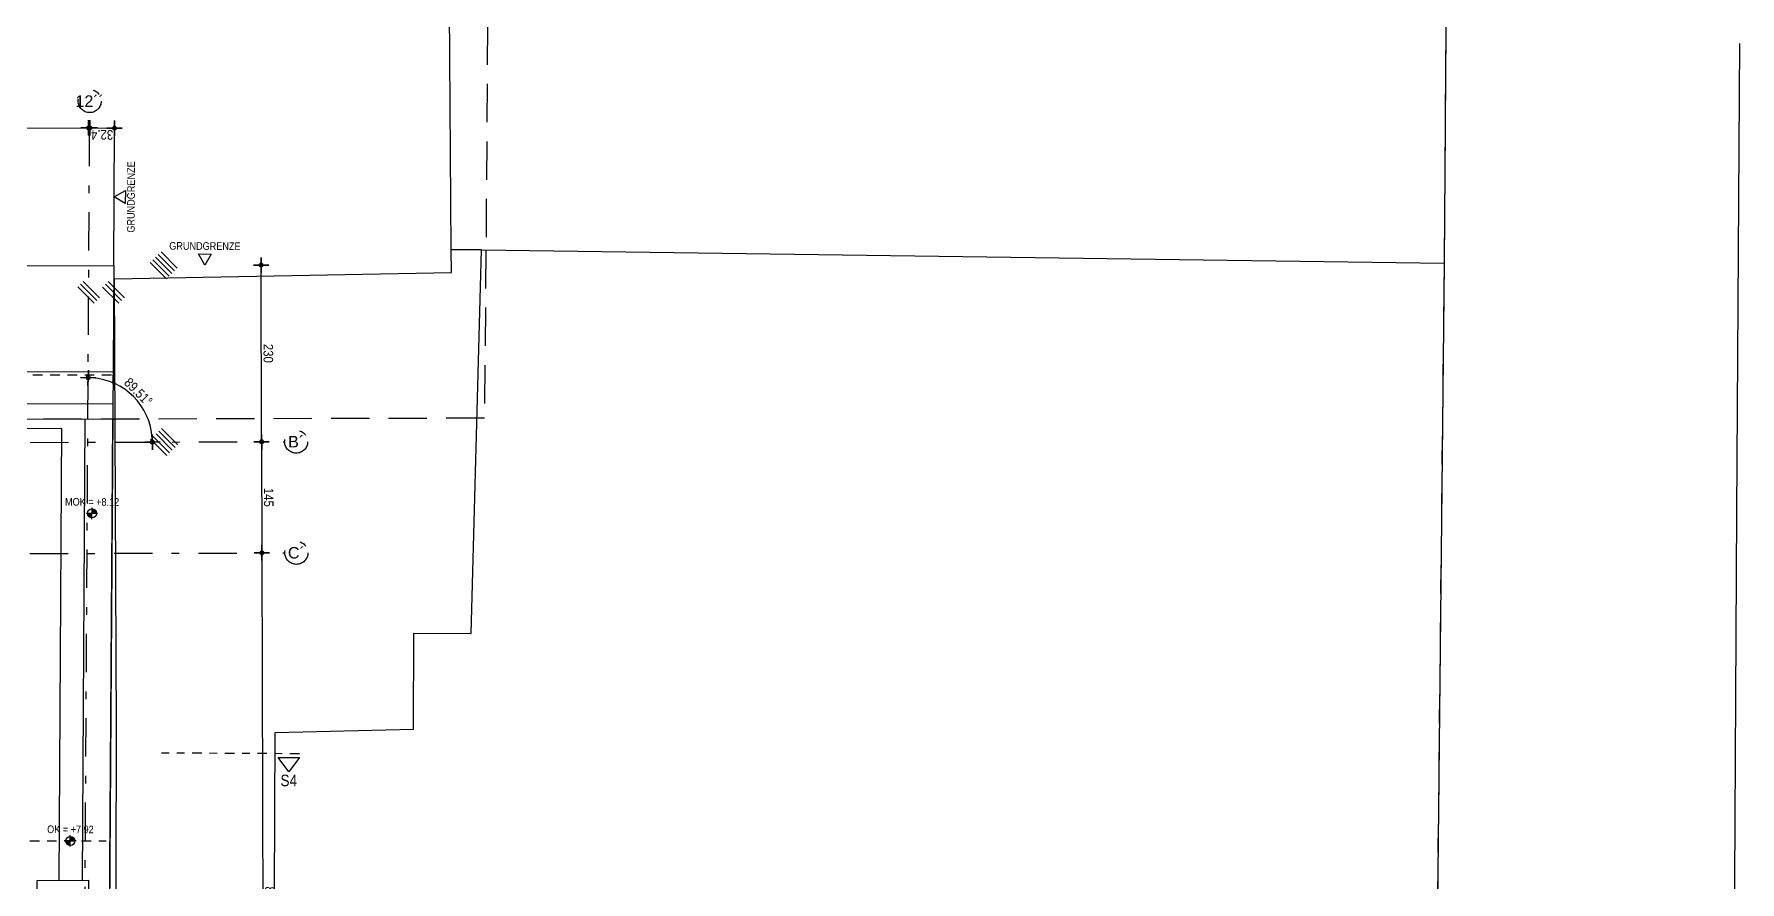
# Model space of a CAD drawing. Header units: millimetres. Extents: x 2447 to 2512, y 1346 to 1458.
# Drawn here: x 2489.05 to 2511.3, y 1412.92 to 1423.98 of the extents above; entities that cross this region are included whole.
import ezdxf
from ezdxf.enums import TextEntityAlignment as Align

# ---------------------------------------------------------------- set-up
doc = ezdxf.new("R2010")
doc.units = ezdxf.units.MM
for name, pattern in [('DASHDOT', [1, 0.5, -0.25, 0, -0.25]), ('HIDDEN2', [0.1875, 0.125, -0.0625]), ('STRICHLINIE', [0.75, 0.5, -0.25]), ('STRICHPUNKT', [1, 0.5, -0.25, 0, -0.25]), ('STRICHPUNKTX2', [2, 1, -0.5, 0, -0.5])]:
    doc.linetypes.add(name, pattern=pattern)
for name, color, linetype in [('01-BFL-G00-L03-M0', 10, 'Continuous'), ('01-HID-G00-L03-ENTWÄSSERUNG', 8, 'HIDDEN2'), ('01-SCH-G00-L03-M0', 8, 'STRICHPUNKTX2'), ('01-SYM-G00-L03-M0', 8, 'Continuous'), ('01-TXT---------M0', 1, 'Continuous'), ('02-ANS-G00-L03-M0', 8, 'Continuous'), ('02-AXO-G00-L03-M0', 8, 'STRICHPUNKT'), ('02-DIM-G00-L03-ACHSEN', 8, 'Continuous'), ('02-HID-G00-L03-M0', 8, 'HIDDEN2'), ('02-TWB-G00-L03-M0', 5, 'Continuous'), ('07-TXT---------M0', 8, 'Continuous'), ('09-SYM-G00-L03-GEHSTEIG', 8, 'Continuous'), ('09-VER-G00-L03-GEBÄUDE', 5, 'Continuous'), ('09-VER-G00-L03-GRUNDSTÜCKSGRENZE', 161, 'Continuous')]:
    doc.layers.add(name, color=color, linetype=linetype)
doc.styles.add('ARIAL', font='arial.ttf', dxfattribs={"width": 0.85})
doc.styles.get("Standard").update_dxf_attribs({"font": 'arial.ttf'})
doc.dimstyles.new('pp chromy&schneider', dxfattribs={"dimscale": 0.005, "dimtxt": 25, "dimasz": 10, "dimexe": 0, "dimexo": 0, "dimgap": 5, "dimtad": 1, "dimdec": 1, "dimlfac": 100, "dimrnd": 0.1, "dimzin": 9, "dimdsep": 46, "dimtxsty": 'ARIAL', "dimblk": 'c&s kote', "dimcen": 0, "dimse1": 1, "dimse2": 1, "dimclrd": 8, "dimclrt": 8, "dimadec": 0, "dimazin": 0, "dimtfac": 0.75, "dimtdec": 1, "dimtix": 1, "dimtmove": 2, "dimatfit": 0, "dimldrblk": 'NONE', "dimfxl": 1, "dimtolj": 1, "dimlwd": -1, "dimarcsym": 0})

# ---------------------------------------------------------------- blocks, each defined once
blk = doc.blocks.new('schnittführung')
at = {"color": 4, "linetype": 'DASHDOT', "ltscale": 0.25}
blk.add_line((0.237, -0.138), (0.237, 1.662), dxfattribs=at)
blk.add_line((0.237, -0.138), (0.237, 1.662), dxfattribs=at)
blk.add_line((0.237, -0.138), (0.237, 1.662), dxfattribs=at)
at = {"color": 4}
blk.add_lwpolyline([(0.187, 0.138), (0.187, -0.138), (0, 0)], close=True, dxfattribs=at)
at = {"layer": '07-TXT---------M0', "color": 9, "style": 'ARIAL', "text_generation_flag": 6, "width": 0.85}
blk.add_attdef('SCHNITT', text='', height=0.15, rotation=270, dxfattribs=at).set_placement((-0.037, 0), align=Align.CENTER)
blk = doc.blocks.new('01-HK1')
for p, q in [((-0.001, -0.074), (-0.001, 0.074)), ((0.074, 0), (-0.075, 0))]:
    blk.add_line(p, q)
blk.add_circle((-0.001, 0), 0.0586)
for points in [[(-0.001, 0.059), (0.041, 0.041), (-0.001, 0)], [(-0.001, 0), (0.058, 0), (0.041, 0.041)], [(-0.059, 0), (-0.042, -0.041), (-0.001, 0)], [(-0.042, -0.041), (-0.001, -0.059), (-0.001, 0)]]:
    blk.add_solid(points)
at = {"layer": '01-TXT---------M0', "color": 8, "style": 'ARIAL', "width": 0.85}
blk.add_attdef('HEIGHT', text='', height=0.1, dxfattribs=at).set_placement((0, 0.2), align=Align.TOP_CENTER)
blk = doc.blocks.new('c&s kote')
at = {"color": 8}
for p, q in [((0, -2), (0, 2)), ((0, 2), (0, -2)), ((-2, 0), (2, 0)), ((2, 0), (-2, 0))]:
    blk.add_line(p, q, dxfattribs=at)
blk.add_circle((0, 0), 0.5, dxfattribs=at)
blk = doc.blocks.new('*D2799')
at = {"layer": '02-DIM-G00-L03-ACHSEN', "color": 8, "transparency": 16777216}
for p, q in [((2489.728, 1422.756), (2489.678, 1422.757)), ((2489.778, 1422.756), (2490.102, 1422.754)), ((2490.152, 1422.754), (2490.202, 1422.753))]:
    blk.add_line(p, q, dxfattribs=at)
at = {"layer": '02-DIM-G00-L03-ACHSEN', "color": 0, "lineweight": -2, "transparency": 16777216}
blk.add_line((2490.091, 1420.959), (2490.102, 1422.754), dxfattribs=at)
at = {"layer": 'Defpoints', "color": 0, "transparency": 16777216}
for p in [(2490.102, 1422.754), (2489.767, 1420.961), (2490.091, 1420.959)]:
    blk.add_point(p, dxfattribs=at)
at = {"layer": '02-DIM-G00-L03-ACHSEN', "color": 8, "transparency": 16777216, "xscale": 0.05, "yscale": 0.05, "zscale": 0.05}
for p, rotation in [((2489.778, 1422.756), 359.629154930543), ((2490.102, 1422.754), 179.629154930543)]:
    blk.add_blockref('c&s kote', p, dxfattribs=dict(at, rotation=rotation))
at = {"layer": '02-DIM-G00-L03-ACHSEN', "color": 8, "transparency": 16777216, "insert": (2489.94, 1422.666), "char_height": 0.125, "attachment_point": 5, "rotation": 179.6292, "style": 'ARIAL'}
blk.add_mtext('\\A1;32.4', dxfattribs=at)
blk = doc.blocks.new('_None')
blk = doc.blocks.new('*D2800')
at = {"layer": '02-DIM-G00-L03-ACHSEN', "color": 8, "transparency": 16777216}
blk.add_line((2485.902, 1422.746), (2489.712, 1422.756), dxfattribs=at)
at = {"layer": 'Defpoints', "color": 0, "transparency": 16777216}
for p in [(2485.851, 1422.946), (2489.762, 1422.756), (2489.767, 1420.961)]:
    blk.add_point(p, dxfattribs=at)
at = {"layer": '02-DIM-G00-L03-ACHSEN', "color": 8, "transparency": 16777216, "xscale": 0.05, "yscale": 0.05, "zscale": 0.05}
for p, rotation in [((2485.852, 1422.746), 180.1423037025548), ((2489.762, 1422.756), 0.1423037025548746)]:
    blk.add_blockref('c&s kote', p, dxfattribs=dict(at, rotation=rotation))
at = {"layer": '02-DIM-G00-L03-ACHSEN', "color": 8, "transparency": 16777216, "insert": (2487.807, 1422.662), "char_height": 0.125, "attachment_point": 5, "rotation": 180.1423, "style": 'ARIAL'}
blk.add_mtext('\\A1;BEI GG 391', dxfattribs=at)
blk = doc.blocks.new('*D2802')
at = {"layer": '02-DIM-G00-L03-ACHSEN', "color": 8, "transparency": 16777216}
blk.add_arc((2489.753, 1418.656), 0.842, 3.5436, 86.2542, dxfattribs=at)
at = {"layer": 'Defpoints', "color": 0, "transparency": 16777216}
for p in [(2489.779, 1422.956), (2490.482, 1419.077), (2467.003, 1418.6), (2492.321, 1418.662), (2489.675, 1405.756)]:
    blk.add_point(p, dxfattribs=at)
at = {"layer": '02-DIM-G00-L03-ACHSEN', "color": 8, "transparency": 16777216, "xscale": 0.05, "yscale": 0.05, "zscale": 0.05}
for p, rotation in [((2489.758, 1419.498), 177.9548334428418), ((2490.595, 1418.658), 271.8429358784096)]:
    blk.add_blockref('c&s kote', p, dxfattribs=dict(at, rotation=rotation))
at = {"layer": '02-DIM-G00-L03-ACHSEN', "color": 8, "transparency": 16777216, "insert": (2490.412, 1419.313), "char_height": 0.125, "attachment_point": 5, "rotation": 314.8989, "style": 'ARIAL'}
blk.add_mtext('\\A1;89.51°', dxfattribs=at)
blk = doc.blocks.new('*D2803')
at = {"layer": '02-DIM-G00-L03-ACHSEN', "color": 8, "transparency": 16777216}
blk.add_arc((2485.865, 1417.196), 0.501, 5.8632, 84.4214, dxfattribs=at)
at = {"layer": 'Defpoints', "color": 0, "transparency": 16777216}
for p in [(2485.851, 1422.946), (2486.299, 1417.448), (2466.996, 1417.149), (2492.325, 1417.212), (2485.894, 1405.746)]:
    blk.add_point(p, dxfattribs=at)
at = {"layer": '02-DIM-G00-L03-ACHSEN', "color": 8, "transparency": 16777216, "xscale": 0.05, "yscale": 0.05, "zscale": 0.05}
for p, rotation in [((2485.864, 1417.697), 177.2818413735068), ((2486.366, 1417.198), 273.0027660312948)]:
    blk.add_blockref('c&s kote', p, dxfattribs=dict(at, rotation=rotation))
at = {"layer": '02-DIM-G00-L03-ACHSEN', "color": 8, "transparency": 16777216, "insert": (2486.281, 1417.614), "char_height": 0.125, "attachment_point": 5, "rotation": 315.1423, "style": 'ARIAL'}
blk.add_mtext('\\A1;90.00°', dxfattribs=at)
blk = doc.blocks.new('01-HK3')
blk.add_lwpolyline([(0, 0), (0.042, 0.073), (-0.042, 0.073)], close=True)
at = {"color": 0, "style": 'ARIAL', "width": 0.85}
blk.add_attdef('HEIGHT', text='', height=0.05, dxfattribs=at).set_placement((0, 0.35), align=Align.TOP_CENTER)
blk = doc.blocks.new('*D2805')
at = {"layer": '02-DIM-G00-L03-ACHSEN', "color": 8, "transparency": 16777216}
blk.add_line((2492.021, 1418.712), (2492.015, 1420.917), dxfattribs=at)
at = {"layer": 'Defpoints', "color": 0, "transparency": 16777216}
for p in [(2492.015, 1420.967), (2492.315, 1420.968), (2492.321, 1418.662)]:
    blk.add_point(p, dxfattribs=at)
at = {"layer": '02-DIM-G00-L03-ACHSEN', "color": 8, "transparency": 16777216, "xscale": 0.05, "yscale": 0.05, "zscale": 0.05}
for p, rotation in [((2492.015, 1420.967), 90.14228310095237), ((2492.021, 1418.662), 270.1422831009523)]:
    blk.add_blockref('c&s kote', p, dxfattribs=dict(at, rotation=rotation))
at = {"layer": '02-DIM-G00-L03-ACHSEN', "color": 8, "transparency": 16777216, "insert": (2492.107, 1419.815), "char_height": 0.125, "attachment_point": 5, "rotation": 270.1423, "style": 'ARIAL'}
blk.add_mtext('\\A1;230', dxfattribs=at)
blk = doc.blocks.new('*D2806')
at = {"layer": '02-DIM-G00-L03-ACHSEN', "color": 8, "transparency": 16777216}
blk.add_line((2492.021, 1418.612), (2492.024, 1417.262), dxfattribs=at)
at = {"layer": 'Defpoints', "color": 0, "transparency": 16777216}
for p in [(2492.321, 1418.662), (2492.025, 1417.212), (2492.325, 1417.212)]:
    blk.add_point(p, dxfattribs=at)
at = {"layer": '02-DIM-G00-L03-ACHSEN', "color": 8, "transparency": 16777216, "xscale": 0.05, "yscale": 0.05, "zscale": 0.05}
for p, rotation in [((2492.021, 1418.662), 90.142283098532), ((2492.025, 1417.212), 270.142283098532)]:
    blk.add_blockref('c&s kote', p, dxfattribs=dict(at, rotation=rotation))
at = {"layer": '02-DIM-G00-L03-ACHSEN', "color": 8, "transparency": 16777216, "insert": (2492.112, 1417.937), "char_height": 0.125, "attachment_point": 5, "rotation": 270.1423, "style": 'ARIAL'}
blk.add_mtext('\\A1;145', dxfattribs=at)
blk = doc.blocks.new('*D2807')
at = {"layer": '02-DIM-G00-L03-ACHSEN', "color": 8, "transparency": 16777216}
blk.add_line((2492.025, 1417.162), (2492.047, 1408.312), dxfattribs=at)
at = {"layer": 'Defpoints', "color": 0, "transparency": 16777216}
for p in [(2492.325, 1417.212), (2492.047, 1408.262), (2492.347, 1408.262)]:
    blk.add_point(p, dxfattribs=at)
at = {"layer": '02-DIM-G00-L03-ACHSEN', "color": 8, "transparency": 16777216, "xscale": 0.05, "yscale": 0.05, "zscale": 0.05}
for p, rotation in [((2492.025, 1417.212), 90.142283098532), ((2492.047, 1408.262), 270.142283098532)]:
    blk.add_blockref('c&s kote', p, dxfattribs=dict(at, rotation=rotation))
at = {"layer": '02-DIM-G00-L03-ACHSEN', "color": 8, "transparency": 16777216, "insert": (2492.125, 1412.737), "char_height": 0.125, "attachment_point": 5, "rotation": 270.1423, "style": 'ARIAL'}
blk.add_mtext('\\A1;895', dxfattribs=at)

msp = doc.modelspace()

# ---------------------------------------------------------------- linework, layer by layer
at = {"layer": '01-BFL-G00-L03-M0', "linetype": 'HIDDEN2', "ltscale": 3}
msp.add_lwpolyline([(2507.556, 1436.1398), (2507.446, 1420.99), (2507.259, 1403), (2507.2557, 1372.4862), (2507.2631, 1366.4211)], dxfattribs=at)
at = {"layer": '01-BFL-G00-L03-M0', "linetype": 'STRICHLINIE'}
msp.add_lwpolyline([(2495.0443, 1434.579), (2494.9471, 1421.1628), (2494.9269, 1418.9689), (2467.724, 1418.9013), (2467.7343, 1420.901), (2467.7524, 1434.8356)], dxfattribs=at)
at = {"layer": '01-HID-G00-L03-ENTWÄSSERUNG'}
msp.add_lwpolyline([(2464.6966, 1413.4052), (2489.9914, 1413.4565)], dxfattribs=at)
at = {"layer": '02-ANS-G00-L03-M0'}
for points in [[(2464.6684, 1407.8937), (2471.0684, 1407.9096), (2471.0721, 1406.4096), (2479.5021, 1406.4305), (2479.4984, 1407.9305), (2490.0065, 1407.9566), (2490.0777, 1418.9568), (2467.3046, 1418.9003), (2467.3149, 1420.9022), (2464.7347, 1420.8824)], [(2467.3145, 1420.9422), (2467.9351, 1420.9475), (2467.9278, 1419.5218), (2490.0817, 1419.5768)], [(2490.0789, 1419.1568), (2467.5057, 1419.1008), (2467.5149, 1420.9037)], [(2489.3783, 1412.94), (2489.4138, 1418.8351), (2467.2019, 1418.7783)], [(2489.7145, 1418.9559), (2489.6783, 1412.9408)]]:
    msp.add_lwpolyline(points, dxfattribs=at)
msp.add_lwpolyline([(2489.0939, 1412.9393), (2489.761, 1412.941), (2489.7636, 1411.871), (2489.0966, 1411.8693)], close=True, dxfattribs=at)
at = {"layer": '02-AXO-G00-L03-M0'}
msp.add_line((2489.6751, 1405.7558), (2489.7785, 1422.9561), dxfattribs=at)
for points in [[(2490.8142, 1420.8225), (2490.6021, 1421.0346)], [(2490.8496, 1420.8578), (2490.6374, 1421.0699)], [(2490.8849, 1420.8932), (2490.6728, 1421.1053)], [(2490.9203, 1420.9285), (2490.7081, 1421.1406)], [(2490.7789, 1420.7871), (2490.5667, 1420.9992)], [(2489.8352, 1420.4704), (2489.623, 1420.6826)], [(2489.8705, 1420.5058), (2489.6584, 1420.7179)], [(2489.9059, 1420.5411), (2489.6937, 1420.7533)], [(2490.1591, 1420.4683), (2489.9469, 1420.6805)], [(2490.1944, 1420.5037), (2489.9823, 1420.7158)], [(2490.2298, 1420.539), (2490.0176, 1420.7512)], [(2490.8907, 1418.5878), (2490.6785, 1418.7999)], [(2490.926, 1418.6231), (2490.7139, 1418.8353)], [(2467.0031, 1418.5995), (2492.321, 1418.6624), (2492.321, 1418.6624)], [(2490.7846, 1418.4817), (2490.5725, 1418.6938)], [(2490.8199, 1418.5171), (2490.6078, 1418.7292)], [(2490.8553, 1418.5524), (2490.6432, 1418.7646)], [(2466.9957, 1417.1495), (2492.3246, 1417.2124), (2492.3246, 1417.2124)]]:
    msp.add_lwpolyline(points, dxfattribs=at)
for centre in [(2489.7782, 1423.1061), (2492.471, 1418.6628), (2492.4746, 1417.2128)]:
    msp.add_circle(centre, 0.15, dxfattribs=at)
at = {"layer": '02-HID-G00-L03-M0'}
msp.add_lwpolyline([(2467.3149, 1420.9022), (2467.8949, 1420.9071), (2467.8876, 1419.4817), (2490.0814, 1419.5368), (2490.0027, 1407.3766), (2480.0798, 1407.352), (2480.0836, 1405.852), (2470.4936, 1405.8281), (2470.4899, 1407.3281), (2464.6699, 1407.3137)], dxfattribs=at)
at = {"layer": '02-TWB-G00-L03-M0'}
for points in [[(2494.8887, 1421.1636), (2494.4926, 1421.1691), (2494.4684, 1424.932), (2493.2534, 1424.9502), (2493.2636, 1426.0509), (2491.8016, 1426.0728), (2490.6974, 1427.1356), (2490.6937, 1428.6727), (2491.7851, 1429.6516), (2491.7851, 1429.6516), (2493.1482, 1429.6407), (2493.1582, 1430.8361), (2494.7331, 1430.8208), (2494.7862, 1436.2722), (2507.556, 1436.1398), (2507.446, 1420.99)], [(2494.8887, 1421.1636), (2507.446, 1420.99)], [(2507.446, 1420.99), (2507.259, 1403), (2507.1905, 1402.9995), (2507.1915, 1402.8559), (2494.7037, 1402.8097)]]:
    msp.add_lwpolyline(points, dxfattribs=at)
at = {"layer": '02-TWB-G00-L03-M0', "color": 8}
msp.add_lwpolyline([(2494.7037, 1402.8097), (2490.0793, 1402.7926), (2490.0992, 1405.6072), (2490.1145, 1407.7702), (2490.1188, 1411.0772), (2490.1259, 1414.9294), (2490.1024, 1420.7872), (2494.4982, 1420.8691), (2494.4926, 1421.1691), (2494.8887, 1421.1636)], dxfattribs=at)
at = {"layer": '09-SYM-G00-L03-GEHSTEIG'}
msp.add_lwpolyline([(2509.6924, 1367.2163), (2509.682, 1372.3574, 0.1867442), (2510.6074, 1372.7931, 0.224279), (2510.9885, 1373.942), (2511.0363, 1383.1355), (2511.0762, 1388.3763), (2511.0762, 1388.3763), (2511.0762, 1388.3763), (2511.1337, 1395.27), (2511.1909, 1404.1188), (2511.1909, 1404.1188), (2511.1909, 1404.1188), (2511.2648, 1417.7408), (2511.3048, 1423.8561)], format="xyb", dxfattribs=at)
at = {"layer": '09-VER-G00-L03-GEBÄUDE', "ltscale": 1}
msp.add_lwpolyline([(2494.7037, 1402.8097), (2494.7036, 1402.9693), (2494.7715, 1411.6102), (2493.9879, 1411.6164), (2493.9966, 1412.7757), (2492.1891, 1412.7772), (2492.1951, 1414.8688), (2493.9999, 1414.9106), (2494.0081, 1416.1663), (2494.7557, 1416.1614), (2494.8887, 1421.1636)], dxfattribs=at)
at = {"layer": '09-VER-G00-L03-GRUNDSTÜCKSGRENZE'}
msp.add_lwpolyline([(2507.2557, 1372.4862), (2496.0926, 1372.6135), (2479.5974, 1372.8169), (2479.6899, 1402.7609), (2452.7718, 1402.7098), (2452.6418, 1402.7105), (2452.7243, 1418.8782), (2452.7341, 1420.7905), (2467.7279, 1420.9067), (2490.0906, 1420.9623), (2489.9729, 1402.7798), (2490.1072, 1402.7807), (2507.2557, 1402.8132)], close=True, dxfattribs=at)

# ---------------------------------------------------------------- block references
at = {"layer": '01-SCH-G00-L03-M0'}
ref = msp.add_blockref('schnittführung', (2492.3755, 1414.3554), dxfattribs=dict(at, rotation=89.70754932628564))
ref.add_attrib('SCHNITT', 'S4', dxfattribs={"layer": '07-TXT---------M0', "color": 9, "height": 0.15, "rotation": 359.70755, "style": 'ARIAL', "width": 0.85}).set_placement((2492.3753, 1414.3182), align=Align.TOP_CENTER)
at = {"layer": '01-SYM-G00-L03-M0', "rotation": 359.7075493058491}
for p, values in [((2489.8085, 1417.7278), {'HEIGHT': 'MOK = +8.12'}), ((2489.5257, 1413.4556), {'HEIGHT': 'OK = +7.92'})]:
    msp.add_blockref('01-HK1', p, dxfattribs=at).add_auto_attribs(values)
at = {"layer": '02-DIM-G00-L03-ACHSEN'}
ref = msp.add_blockref('01-HK3', (2490.0964, 1421.8567), dxfattribs=dict(at, xscale=-2.000000000016161, yscale=2.000000000025193, zscale=2, rotation=269.7075493070305))
ref.add_attrib('HEIGHT', 'GRUNDGRENZE', dxfattribs={"layer": '0', "color": 0, "extrusion": (0, 0, -1), "height": 0.1, "rotation": 90.29245, "style": 'ARIAL', "text_generation_flag": 4, "width": 0.85}).set_placement((-2490.3964, 1421.8551), align=Align.BOTTOM_CENTER)
ref = msp.add_blockref('01-HK3', (2491.2794, 1420.9652), dxfattribs=dict(at, xscale=-2.000000000016162, yscale=2.000000000025193, zscale=2, rotation=359.7075286038925))
ref.add_attrib('HEIGHT', 'GRUNDGRENZE', dxfattribs={"layer": '0', "color": 0, "extrusion": (0, 0, -1), "height": 0.1, "rotation": 0.29247, "style": 'ARIAL', "text_generation_flag": 2, "width": 0.85}).set_placement((-2491.2809, 1421.2652), align=Align.TOP_CENTER)

# ---------------------------------------------------------------- texts
at = {"layer": '02-AXO-G00-L03-M0', "char_height": 0.15, "width": 0.2467, "attachment_point": 5}
for s, insert, rotation in [('{\\fArial|b0|i0|c0|p34;12´´}', (2489.7782, 1423.1061), 0.1423), ('{\\fArial|b0|i0|c0|p34;B´}', (2492.471, 1418.6628), 0.14235), ('{\\fArial|b0|i0|c0|p34;C´}', (2492.4746, 1417.2128), 0.14235)]:
    msp.add_mtext(s, dxfattribs=dict(at, insert=insert, rotation=rotation))

# ---------------------------------------------------------------- dimensions: what is measured, and where the dimension line sits
at = {"layer": '02-DIM-G00-L03-ACHSEN'}
for base, line1, line2, picture, middle in [((2486.2986, 1417.4479), ((2466.9957, 1417.1495), (2492.3246, 1417.2124)), ((2485.8938, 1405.7464), (2485.8511, 1422.9463)), '*D2803', (2486.2814, 1417.6144)), ((2490.4824, 1419.077), ((2467.0031, 1418.5995), (2492.321, 1418.6624)), ((2489.6751, 1405.7558), (2489.7785, 1422.9561)), '*D2802', (2490.4123, 1419.3133))]:
    dim = msp.add_angular_dim_2l(base=base, line1=line1, line2=line2, dimstyle='pp chromy&schneider', override={"dimzin": 8, "dimadec": 2}, dxfattribs=at)
    dim.commit()
    dim.dimension.update_dxf_attribs({"geometry": picture, "text_midpoint": middle})
dim = msp.add_linear_dim(base=(2489.7621, 1422.75605), p1=(2485.85111, 1422.94634), p2=(2489.76655, 1420.96145), angle=0.1423, text='BEI GG <>', dimstyle='pp chromy&schneider', override={"dimzin": 8}, dxfattribs=at)
dim.commit()
dim.dimension.update_dxf_attribs({"geometry": '*D2800', "text_midpoint": (2487.80708, 1422.66152)})
dim = msp.add_aligned_dim(p1=(2489.7666, 1420.9614), p2=(2490.0906, 1420.9593), distance=1.7947, dimstyle='pp chromy&schneider', override={"dimzin": 8, "dimse2": 0}, dxfattribs=at)
dim.commit()
dim.dimension.update_dxf_attribs({"geometry": '*D2799', "text_midpoint": (2489.9396, 1422.6662)})
dim = msp.add_aligned_dim(p1=(2492.321, 1418.6624), p2=(2492.3153, 1420.9678), distance=0.3, text='230', dimstyle='pp chromy&schneider', override={"dimzin": 8}, dxfattribs=at)
dim.commit()
dim.dimension.update_dxf_attribs({"geometry": '*D2805', "text_midpoint": (2492.107, 1419.8146)})
for base, p1, p2, picture, middle in [((2492.0246, 1417.2117), (2492.321, 1418.6624), (2492.3246, 1417.2124), '*D2806', (2492.1116, 1417.9369)), ((2492.0468, 1408.2617), (2492.3246, 1417.2124), (2492.3468, 1408.2624), '*D2807', (2492.1245, 1412.7369))]:
    dim = msp.add_linear_dim(base=base, p1=p1, p2=p2, angle=270.14228, dimstyle='pp chromy&schneider', override={"dimzin": 8}, dxfattribs=at)
    dim.commit()
    dim.dimension.update_dxf_attribs({"geometry": picture, "text_midpoint": middle})

doc.saveas('drawing.dxf')
